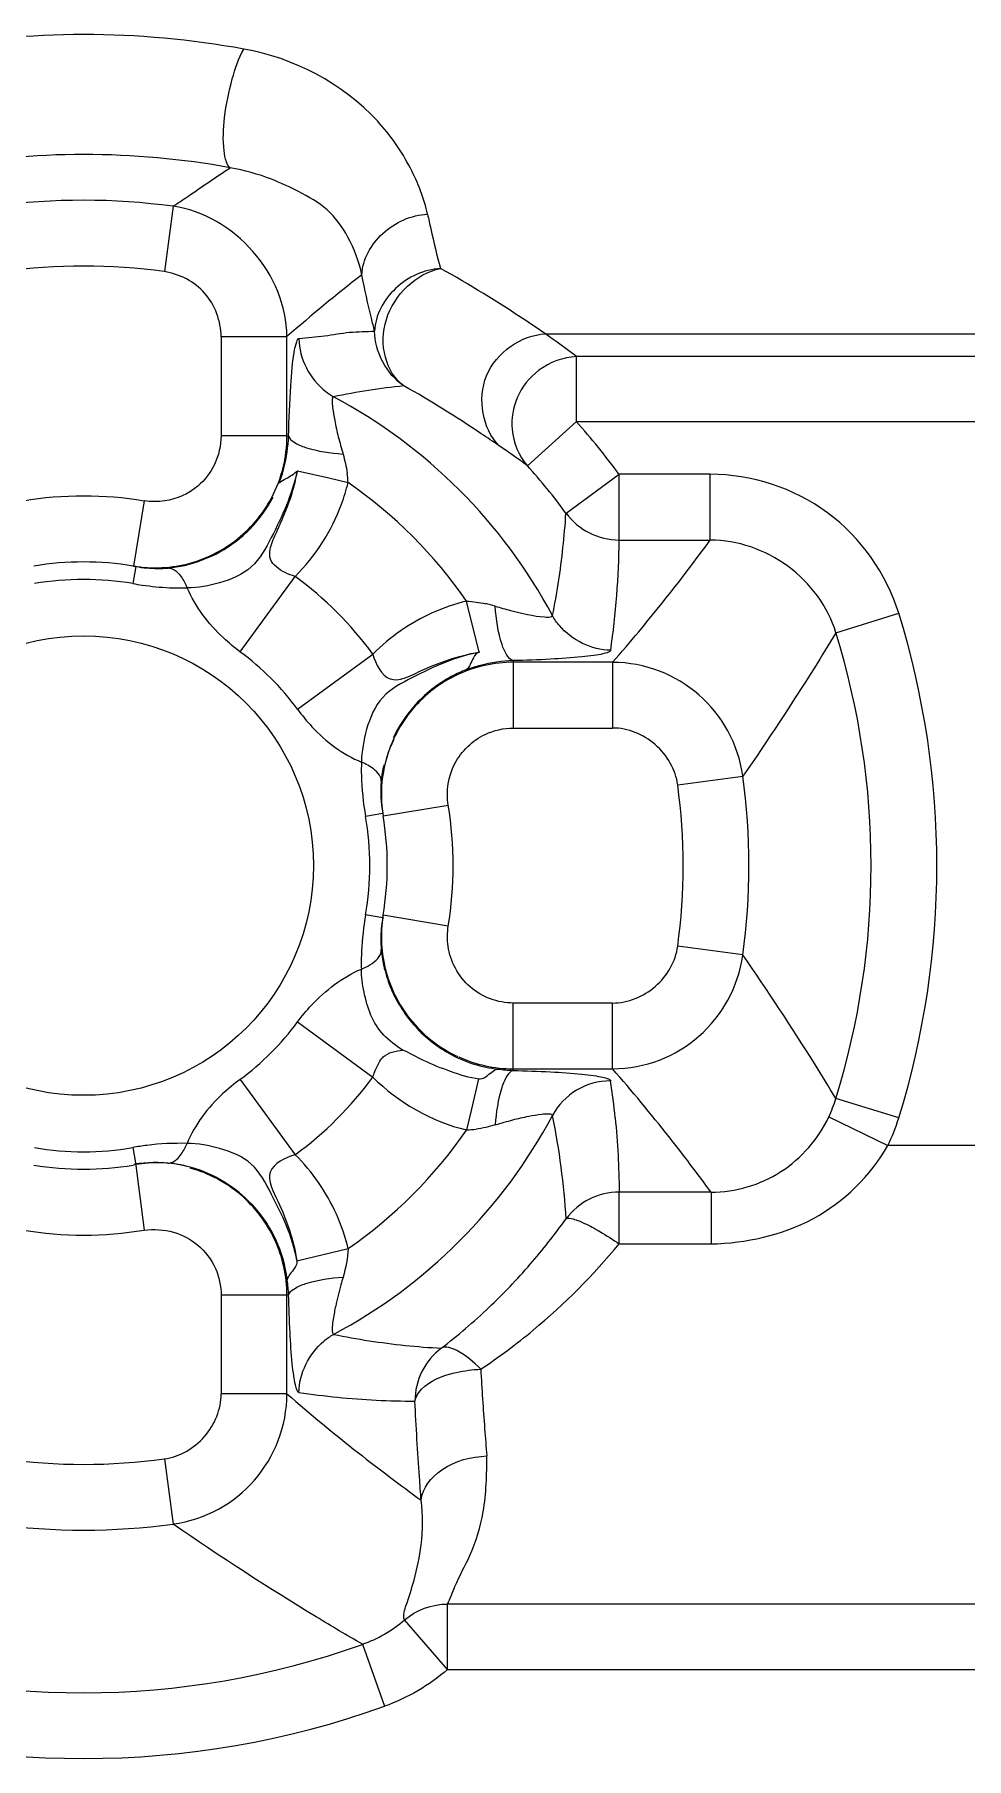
# Model space of a CAD drawing. Header units: millimetres. Extents: x 2634 to 3034, y 1430 to 1883.
# Drawn here: x 2893.58 to 2900.68, y 1543.41 to 1556.55 of the extents above; entities that cross this region are included whole.
import ezdxf

# ---------------------------------------------------------------- set-up
doc = ezdxf.new("R2010")
doc.units = ezdxf.units.MM

msp = doc.modelspace()

# ---------------------------------------------------------------- linework, layer by layer
at = {"color": 7, "linetype": 'Continuous'}
for p, q in [((2894.637, 1555.237), (2894.57, 1554.74)), ((2897.473, 1554.265), (2933.482, 1554.265)), ((2895.504, 1554.244), (2895.003, 1554.244)), ((2895.003, 1554.244), (2895.003, 1553.488)), ((2895.504, 1553.488), (2895.504, 1554.244)), ((2934.175, 1554.092), (2897.709, 1554.092)), ((2897.709, 1553.597), (2897.709, 1554.092)), ((2895.504, 1553.488), (2895.003, 1553.488)), ((2895.516, 1553.486), (2895.504, 1553.488)), ((2897.336, 1553.261), (2897.709, 1553.597)), ((2897.709, 1553.597), (2934.175, 1553.597)), ((2895.583, 1553.223), (2895.824, 1553.168)), ((2895.824, 1553.168), (2895.97, 1553.132)), ((2897.63, 1552.9), (2898.035, 1553.196)), ((2898.729, 1553.196), (2898.035, 1553.196)), ((2898.035, 1552.695), (2898.035, 1553.196)), ((2898.729, 1552.695), (2898.729, 1553.196)), ((2894.416, 1552.993), (2894.334, 1552.497)), ((2898.035, 1552.695), (2898.729, 1552.695)), ((2894.353, 1552.493), (2894.33, 1552.363)), ((2894.353, 1552.493), (2894.334, 1552.497)), ((2895.147, 1551.844), (2895.566, 1552.418)), ((2896.967, 1551.84), (2896.872, 1552.23)), ((2899.686, 1551.989), (2900.164, 1552.138)), ((2895.584, 1551.406), (2896.158, 1551.826)), ((2897.226, 1551.776), (2897.228, 1551.764)), ((2897.984, 1551.764), (2897.228, 1551.764)), ((2897.228, 1551.764), (2897.228, 1551.263)), ((2897.984, 1551.764), (2897.984, 1551.263)), ((2897.228, 1551.263), (2897.984, 1551.263)), ((2898.481, 1550.829), (2898.977, 1550.897)), ((2896.234, 1550.613), (2896.103, 1550.59)), ((2896.234, 1550.613), (2896.237, 1550.593)), ((2896.237, 1550.593), (2896.733, 1550.676)), ((2896.234, 1549.817), (2896.103, 1549.84)), ((2896.234, 1549.817), (2896.237, 1549.837)), ((2896.733, 1549.754), (2896.237, 1549.837)), ((2898.977, 1549.534), (2898.481, 1549.601)), ((2897.984, 1549.168), (2897.228, 1549.168)), ((2897.228, 1548.667), (2897.228, 1549.168)), ((2897.985, 1548.667), (2897.984, 1549.168)), ((2895.584, 1549.024), (2896.158, 1548.604)), ((2897.226, 1548.654), (2897.228, 1548.667)), ((2897.228, 1548.667), (2897.985, 1548.667)), ((2895.147, 1548.586), (2895.566, 1548.012)), ((2896.964, 1548.591), (2896.908, 1548.349)), ((2900.164, 1548.293), (2899.686, 1548.441)), ((2896.908, 1548.349), (2896.872, 1548.201)), ((2899.631, 1548.3), (2900.081, 1548.082)), ((2894.33, 1548.067), (2894.35, 1547.952)), ((2944.399, 1548.082), (2900.081, 1548.082)), ((2894.353, 1547.937), (2894.334, 1547.934)), ((2894.35, 1547.952), (2894.416, 1547.438)), ((2898.735, 1547.727), (2898.035, 1547.727)), ((2898.035, 1547.333), (2898.035, 1547.727)), ((2898.735, 1547.727), (2898.735, 1547.333)), ((2898.035, 1547.333), (2898.735, 1547.333)), ((2895.58, 1547.203), (2895.97, 1547.298)), ((2895.504, 1546.942), (2895.003, 1546.942)), ((2895.003, 1546.942), (2895.003, 1546.192)), ((2895.516, 1546.944), (2895.504, 1546.942)), ((2895.504, 1546.192), (2895.504, 1546.942)), ((2895.504, 1546.192), (2895.003, 1546.192)), ((2894.57, 1545.696), (2894.637, 1545.199)), ((2916.902, 1544.59), (2896.727, 1544.59)), ((2896.727, 1544.091), (2896.727, 1544.59)), ((2896.727, 1544.091), (2896.399, 1544.469)), ((2896.079, 1544.283), (2896.248, 1543.811)), ((2896.727, 1544.091), (2916.902, 1544.091))]:
    msp.add_line(p, q, dxfattribs=at)
msp.add_circle((2893.955, 1550.215), 1.75, dxfattribs=at)
for centre, radius, start, end in [((2893.955, 1550.215), 5.068, 82.2724, 97.7276), ((2893.955, 1550.215), 4.567, 82.2724, 97.7276), ((2904.366, 1544.086), 13.481, 127.9559, 131.1004), ((2893.838, 1549.056), 6.352, 52.4571, 55.0887), ((2896.985, 1548.264), 5.636, 96.0204, 101.5229), ((2893.955, 1550.215), 4.047, 28.0659, 61.9339), ((2894.499, 1553.488), 1.005, 332.2618, 359.9584), ((2894.333, 1553.531), 1.184, 345.9125, 357.8218), ((2899.004, 1554.265), 3.206, 194.1394, 196.587), ((2893.955, 1550.215), 5.052, 36.1524, 42.0235), ((2893.859, 1548.55), 5.855, 53.5785, 56.1574), ((2894.302, 1553.538), 1.215, 340.3568, 345.9466), ((2894.294, 1553.431), 1.306, 345.522, 350.8233), ((2893.955, 1550.215), 4.55, 36.1525, 42.0235), ((2894.509, 1553.487), 1.503, 339.7615, 346.3396), ((2895.134, 1553.089), 0.837, 2.917, 7.9287), ((2893.955, 1550.215), 3.545, 34.6297, 55.3703), ((2893.955, 1550.215), 2.815, 80.5833, 99.4167), ((2891.948, 1553.252), 5.692, 351.1419, 356.449), ((2898.035, 1553.198), 0.503, 216.3542, 270.0483), ((2894.488, 1553.506), 1.033, 295.2845, 311.317), ((2894.506, 1553.487), 1.007, 311.3108, 315.9861), ((2891.512, 1552.78), 6.524, 351.8425, 359.2504), ((2894.502, 1553.477), 1, 282.8612, 295.2042), ((2893.955, 1550.215), 2.313, 80.5833, 99.4167), ((2894.516, 1553.396), 0.918, 270.1481, 275.1035), ((2894.513, 1553.423), 0.945, 275.1313, 282.9163), ((2893.955, 1550.215), 2.18, 80.1001, 99.8999), ((2894.693, 1554.407), 2.077, 267.6606, 271.387), ((2893.955, 1550.215), 2.729, 36.1764, 53.8237), ((2892.043, 1553.238), 5.597, 348.4695, 351.1361), ((2896.798, 1551.209), 1.025, 73.4173, 77.707), ((2893.955, 1550.215), 6.5, 342.7961, 17.2039), ((2897.232, 1550.763), 1.511, 124.7632, 135.2696), ((2893.955, 1550.215), 5.999, 342.7966, 17.2039), ((2893.955, 1550.215), 2.018, 36.1765, 53.8235), ((2897.271, 1550.594), 1.183, 92.1695, 104.3493), ((2897.239, 1550.752), 1.024, 111.2139, 117.8633), ((2897.282, 1550.552), 1.226, 104.3562, 109.6838), ((2897.981, 1550.758), 1.005, 7.9029, 89.8249), ((2897.25, 1550.746), 1.036, 138.8513, 154.7851), ((2897.217, 1550.756), 0.994, 154.876, 189.3985), ((2897.163, 1550.773), 0.945, 167.1312, 174.8863), ((2893.955, 1550.215), 5.068, 352.2724, 7.7276), ((2893.955, 1550.215), 4.567, 352.2724, 7.7276), ((2893.955, 1550.215), 2.18, 350.1001, 9.8999), ((2893.955, 1550.215), 2.313, 350.5833, 9.4167), ((2893.955, 1550.215), 2.815, 350.5833, 9.4167), ((2898.072, 1549.473), 2.002, 177.3731, 181.331), ((2897.114, 1549.651), 0.895, 179.8194, 185.0337), ((2897.175, 1549.658), 0.956, 185.1373, 193.5739), ((2897.214, 1549.667), 0.996, 193.5394, 203.3629), ((2897.981, 1549.672), 1.005, 270.1755, 352.0971), ((2893.955, 1550.215), 2.018, 306.1765, 323.8235), ((2897.229, 1549.661), 0.994, 245.2456, 269.9424), ((2897.27, 1549.829), 1.175, 262.1734, 267.8462), ((2887.712, 1539.708), 13.63, 38.2589, 41.0915), ((2893.955, 1550.215), 2.729, 306.1763, 323.8237), ((2897.967, 1548.075), 0.5, 89.9773, 151.825), ((2891.367, 1547.623), 6.671, 5.761, 8.2082), ((2898.723, 1548.736), 1.007, 334.3251, 342.9379), ((2893.955, 1550.215), 4.047, 298.0659, 331.934), ((2898.006, 1545.166), 3.206, 104.1394, 106.587), ((2891.975, 1547.18), 5.666, 3.4656, 11.5082), ((2898.72, 1548.74), 1.512, 334.1926, 342.7832), ((2893.955, 1550.215), 3.545, 304.6297, 325.3703), ((2896.83, 1549.037), 0.837, 272.917, 277.9287), ((2885.965, 1538.335), 15.852, 36.3339, 38.2458), ((2893.955, 1550.215), 2.18, 260.1001, 279.8999), ((2894.503, 1546.939), 1.511, 34.7687, 45.2681), ((2893.955, 1550.215), 2.313, 260.5833, 279.4167), ((2894.505, 1546.962), 0.991, 66.4198, 99.414), ((2898.035, 1547.225), 0.503, 89.9513, 143.5728), ((2893.955, 1550.215), 2.815, 260.5833, 279.4167), ((2893.755, 1550.302), 4.768, 319.0669, 324.3576), ((2894.297, 1550.41), 4.841, 309.537, 320.541), ((2893.827, 1550.237), 4.671, 313.4932, 319.0836), ((2894.342, 1546.9), 1.175, 2.1541, 7.8128), ((2893.801, 1550.27), 4.713, 307.6491, 313.4598), ((2894.154, 1550.58), 5.064, 303.9263, 309.5641), ((2896.979, 1552.13), 5.599, 258.4698, 261.2736), ((2896.993, 1552.227), 5.697, 261.2796, 266.8571), ((2896.982, 1546.136), 0.503, 126.901, 180.05), ((2918.066, 1547.539), 21.118, 183.1512, 184.3814), ((2894.499, 1546.195), 1.005, 277.9139, 359.825), ((2904.305, 1556.275), 13.384, 228.8841, 231.9143), ((2896.512, 1552.531), 6.396, 261.7571, 267.0649), ((2896.519, 1552.939), 6.804, 267.1842, 269.6674), ((2912.946, 1547.158), 15.984, 184.42, 185.1674), ((2905.982, 1558.409), 16.098, 231.9017, 234.0295), ((2893.955, 1550.215), 4.561, 262.2613, 277.7387), ((2893.955, 1550.215), 5.062, 262.2613, 277.7387), ((2893.955, 1550.215), 6.301, 250.3052, 289.6948), ((2893.955, 1550.215), 6.802, 250.3052, 289.6948)]:
    msp.add_arc(centre, radius, start, end, dxfattribs=at)
for points, knots in [([(2895.175, 1556.435), (2894.773, 1556.507), (2893.955, 1556.585), (2893.138, 1556.506), (2892.736, 1556.435)], [0, 0, 0, 0, 0.499894, 1, 1, 1, 1]), ([(2895.072, 1555.531), (2895.057, 1555.54), (2895.036, 1555.586), (2895.014, 1555.713), (2895.023, 1555.931), (2895.078, 1556.19), (2895.134, 1556.365), (2895.175, 1556.435)], [0, 0, 0, 0, 0.056038, 0.148518, 0.419158, 0.739399, 1, 1, 1, 1]), ([(2896.575, 1555.176), (2896.549, 1555.298), (2896.448, 1555.554), (2896.072, 1556.098), (2895.555, 1556.369), (2895.175, 1556.435)], [0, 0, 0, 0, 0.190308, 0.412988, 1, 1, 1, 1]), ([(2894.637, 1555.237), (2894.674, 1555.262), (2894.819, 1555.36), (2894.963, 1555.459), (2895.072, 1555.531)], [0, 0, 0, 0, 0.255612, 1, 1, 1, 1]), ([(2896.074, 1554.715), (2896.054, 1554.815), (2895.987, 1554.994), (2895.823, 1555.224), (2895.601, 1555.346), (2895.358, 1555.463), (2895.179, 1555.511), (2895.072, 1555.531)], [0, 0, 0, 0, 0.22265, 0.411148, 0.599466, 0.763838, 1, 1, 1, 1]), ([(2895.504, 1554.244), (2895.503, 1554.477), (2895.304, 1554.945), (2894.868, 1555.205), (2894.637, 1555.237)], [0, 0, 0, 0, 0.500107, 1, 1, 1, 1]), ([(2896.074, 1554.715), (2896.079, 1554.832), (2896.212, 1555.066), (2896.451, 1555.172), (2896.575, 1555.176)], [0, 0, 0, 0, 0.486763, 1, 1, 1, 1]), ([(2896.575, 1555.176), (2896.583, 1555.139), (2896.613, 1555), (2896.646, 1554.863), (2896.673, 1554.763)], [0, 0, 0, 0, 0.269565, 1, 1, 1, 1]), ([(2895.003, 1554.244), (2895, 1554.361), (2894.916, 1554.606), (2894.685, 1554.721), (2894.57, 1554.74)], [0, 0, 0, 0, 0.499988, 1, 1, 1, 1]), ([(2896.172, 1554.286), (2896.164, 1554.319), (2896.128, 1554.461), (2896.097, 1554.604), (2896.074, 1554.715)], [0, 0, 0, 0, 0.230328, 1, 1, 1, 1]), ([(2896.673, 1554.763), (2896.549, 1554.756), (2896.307, 1554.646), (2896.175, 1554.407), (2896.172, 1554.286)], [0, 0, 0, 0, 0.508464, 1, 1, 1, 1]), ([(2896.394, 1553.869), (2896.324, 1553.919), (2896.225, 1554.091), (2896.237, 1554.387), (2896.401, 1554.64), (2896.58, 1554.746), (2896.673, 1554.763)], [0, 0, 0, 0, 0.229153, 0.482542, 0.748419, 1, 1, 1, 1]), ([(2897.473, 1554.265), (2897.423, 1554.299), (2897.163, 1554.475), (2896.896, 1554.642), (2896.673, 1554.763)], [0, 0, 0, 0, 0.192231, 1, 1, 1, 1]), ([(2895.791, 1554.251), (2895.854, 1554.259), (2895.98, 1554.283), (2896.109, 1554.283), (2896.172, 1554.286)], [0, 0, 0, 0, 0.502102, 1, 1, 1, 1]), ([(2897.12, 1553.413), (2896.994, 1553.542), (2896.91, 1553.998), (2897.29, 1554.257), (2897.473, 1554.265)], [0, 0, 0, 0, 0.49545, 1, 1, 1, 1]), ([(2895.516, 1553.486), (2895.519, 1553.614), (2895.529, 1553.833), (2895.546, 1554.052), (2895.562, 1554.142)], [0, 0, 0, 0, 0.585787, 1, 1, 1, 1]), ([(2895.562, 1554.142), (2895.566, 1554.163), (2895.573, 1554.19), (2895.585, 1554.228), (2895.595, 1554.229)], [0, 0, 0, 0, 0.695859, 1, 1, 1, 1]), ([(2897.709, 1554.092), (2897.607, 1554.088), (2897.416, 1554.017), (2897.241, 1553.794), (2897.194, 1553.518), (2897.269, 1553.336), (2897.336, 1553.261)], [0, 0, 0, 0, 0.272648, 0.512384, 0.731385, 1, 1, 1, 1]), ([(2895.859, 1553.786), (2895.852, 1553.787), (2895.845, 1553.744), (2895.853, 1553.695), (2895.868, 1553.594), (2895.885, 1553.523), (2895.895, 1553.482)], [0, 0, 0, 0, 0.076678, 0.27828, 0.593114, 1, 1, 1, 1]), ([(2897.12, 1553.413), (2897.075, 1553.443), (2896.839, 1553.604), (2896.597, 1553.757), (2896.394, 1553.869)], [0, 0, 0, 0, 0.191107, 1, 1, 1, 1]), ([(2895.003, 1553.488), (2895, 1553.414), (2894.969, 1553.268), (2894.877, 1553.15), (2894.824, 1553.105)], [0, 0, 0, 0, 0.516512, 1, 1, 1, 1]), ([(2895.516, 1553.486), (2895.522, 1553.467), (2895.567, 1553.43), (2895.703, 1553.375), (2895.835, 1553.357), (2895.931, 1553.35)], [0, 0, 0, 0, 0.132618, 0.354857, 1, 1, 1, 1]), ([(2895.583, 1553.223), (2895.562, 1553.133), (2895.506, 1552.958), (2895.387, 1552.716), (2895.255, 1552.467), (2895.077, 1552.394), (2894.991, 1552.369)], [0, 0, 0, 0, 0.253157, 0.502493, 0.751919, 1, 1, 1, 1]), ([(2895.447, 1553.129), (2895.459, 1553.145), (2895.513, 1553.168), (2895.557, 1553.199), (2895.583, 1553.223)], [0, 0, 0, 0, 0.362782, 1, 1, 1, 1]), ([(2895.376, 1552.624), (2895.384, 1552.665), (2895.42, 1552.743), (2895.489, 1552.899), (2895.536, 1553.021), (2895.558, 1553.105)], [0, 0, 0, 0, 0.244926, 0.495048, 1, 1, 1, 1]), ([(2900.164, 1552.138), (2900.072, 1552.436), (2899.685, 1552.99), (2899.042, 1553.195), (2898.729, 1553.196)], [0, 0, 0, 0, 0.499991, 1, 1, 1, 1]), ([(2897.985, 1551.764), (2898.052, 1551.84), (2898.31, 1552.143), (2898.554, 1552.457), (2898.729, 1552.695)], [0, 0, 0, 0, 0.256472, 1, 1, 1, 1]), ([(2899.686, 1551.989), (2899.625, 1552.188), (2899.359, 1552.548), (2898.937, 1552.695), (2898.729, 1552.695)], [0, 0, 0, 0, 0.49991, 1, 1, 1, 1]), ([(2895.566, 1552.418), (2895.54, 1552.425), (2895.49, 1552.445), (2895.423, 1552.485), (2895.369, 1552.546), (2895.372, 1552.599), (2895.376, 1552.624)], [0, 0, 0, 0, 0.259678, 0.519215, 0.758542, 1, 1, 1, 1]), ([(2894.598, 1552.482), (2894.606, 1552.482), (2894.649, 1552.476), (2894.68, 1552.441), (2894.699, 1552.414)], [0, 0, 0, 0, 0.204224, 1, 1, 1, 1]), ([(2894.33, 1552.363), (2894.354, 1552.359), (2894.446, 1552.344), (2894.539, 1552.335), (2894.609, 1552.332)], [0, 0, 0, 0, 0.258424, 1, 1, 1, 1]), ([(2895.147, 1551.844), (2895.102, 1551.877), (2894.94, 1552.012), (2894.805, 1552.187), (2894.744, 1552.331)], [0, 0, 0, 0, 0.259411, 1, 1, 1, 1]), ([(2897.226, 1551.776), (2897.206, 1551.782), (2897.17, 1551.825), (2897.116, 1551.962), (2897.097, 1552.093), (2897.09, 1552.191)], [0, 0, 0, 0, 0.139431, 0.341083, 1, 1, 1, 1]), ([(2897.09, 1552.191), (2897.129, 1552.179), (2897.253, 1552.146), (2897.379, 1552.115), (2897.467, 1552.109)], [0, 0, 0, 0, 0.313643, 1, 1, 1, 1]), ([(2897.467, 1552.109), (2897.482, 1552.108), (2897.498, 1552.105), (2897.527, 1552.113), (2897.526, 1552.119)], [0, 0, 0, 0, 0.713964, 1, 1, 1, 1]), ([(2899.686, 1551.989), (2899.632, 1551.9), (2899.404, 1551.53), (2899.165, 1551.167), (2898.977, 1550.897)], [0, 0, 0, 0, 0.241133, 1, 1, 1, 1]), ([(2896.973, 1551.841), (2896.883, 1551.823), (2896.705, 1551.771), (2896.463, 1551.648), (2896.21, 1551.52), (2896.136, 1551.341), (2896.111, 1551.253)], [0, 0, 0, 0, 0.252771, 0.50234, 0.751582, 1, 1, 1, 1]), ([(2896.158, 1551.826), (2896.178, 1551.752), (2896.272, 1551.57), (2896.523, 1551.703), (2896.729, 1551.786), (2896.888, 1551.828), (2896.967, 1551.84)], [0, 0, 0, 0, 0.245411, 0.488087, 0.743257, 1, 1, 1, 1]), ([(2896.97, 1551.84), (2896.95, 1551.837), (2896.909, 1551.786), (2896.898, 1551.727), (2896.869, 1551.706)], [0, 0, 0, 0, 0.36856, 1, 1, 1, 1]), ([(2897.97, 1551.855), (2897.968, 1551.848), (2897.944, 1551.836), (2897.904, 1551.825), (2897.834, 1551.814), (2897.702, 1551.799), (2897.496, 1551.785), (2897.321, 1551.778), (2897.226, 1551.776)], [0, 0, 0, 0, 0.027954, 0.087838, 0.180445, 0.303047, 0.620122, 1, 1, 1, 1]), ([(2895.584, 1551.406), (2895.619, 1551.36), (2895.752, 1551.195), (2895.929, 1551.062), (2896.072, 1551.003)], [0, 0, 0, 0, 0.271383, 1, 1, 1, 1]), ([(2898.481, 1550.829), (2898.465, 1550.945), (2898.338, 1551.167), (2898.101, 1551.263), (2897.984, 1551.263)], [0, 0, 0, 0, 0.500218, 1, 1, 1, 1]), ([(2896.733, 1550.676), (2896.715, 1550.781), (2896.75, 1551.009), (2896.917, 1551.168), (2897.013, 1551.214)], [0, 0, 0, 0, 0.500241, 1, 1, 1, 1]), ([(2896.072, 1551.003), (2896.07, 1550.969), (2896.07, 1550.831), (2896.085, 1550.693), (2896.103, 1550.59)], [0, 0, 0, 0, 0.242783, 1, 1, 1, 1]), ([(2896.222, 1550.857), (2896.223, 1550.868), (2896.209, 1550.922), (2896.159, 1550.957), (2896.12, 1550.979)], [0, 0, 0, 0, 0.191768, 1, 1, 1, 1]), ([(2896.072, 1549.427), (2896.094, 1549.436), (2896.155, 1549.466), (2896.224, 1549.525), (2896.222, 1549.573)], [0, 0, 0, 0, 0.336765, 1, 1, 1, 1]), ([(2897.228, 1549.168), (2897.111, 1549.168), (2896.868, 1549.256), (2896.748, 1549.485), (2896.731, 1549.601)], [0, 0, 0, 0, 0.49993, 1, 1, 1, 1]), ([(2897.984, 1549.168), (2898.101, 1549.168), (2898.338, 1549.264), (2898.465, 1549.485), (2898.481, 1549.601)], [0, 0, 0, 0, 0.500217, 1, 1, 1, 1]), ([(2895.584, 1549.024), (2895.617, 1549.068), (2895.752, 1549.231), (2895.927, 1549.365), (2896.071, 1549.427)], [0, 0, 0, 0, 0.259416, 1, 1, 1, 1]), ([(2896.385, 1548.809), (2896.334, 1548.843), (2896.233, 1548.915), (2896.135, 1549.074), (2896.088, 1549.249), (2896.071, 1549.368), (2896.071, 1549.427)], [0, 0, 0, 0, 0.254079, 0.504234, 0.756611, 1, 1, 1, 1]), ([(2899.686, 1548.441), (2899.632, 1548.53), (2899.404, 1548.9), (2899.165, 1549.263), (2898.977, 1549.534)], [0, 0, 0, 0, 0.241136, 1, 1, 1, 1]), ([(2896.158, 1548.604), (2896.166, 1548.632), (2896.189, 1548.685), (2896.243, 1548.786), (2896.333, 1548.804), (2896.385, 1548.809)], [0, 0, 0, 0, 0.265648, 0.527254, 1, 1, 1, 1]), ([(2896.967, 1548.589), (2896.892, 1548.597), (2896.75, 1548.645), (2896.611, 1548.698), (2896.544, 1548.731)], [0, 0, 0, 0, 0.501599, 1, 1, 1, 1]), ([(2896.961, 1548.59), (2896.981, 1548.586), (2897.038, 1548.612), (2897.075, 1548.659), (2897.11, 1548.665)], [0, 0, 0, 0, 0.370837, 1, 1, 1, 1]), ([(2897.226, 1548.654), (2897.207, 1548.649), (2897.17, 1548.604), (2897.115, 1548.467), (2897.097, 1548.335), (2897.09, 1548.239)], [0, 0, 0, 0, 0.132618, 0.354857, 1, 1, 1, 1]), ([(2897.226, 1548.654), (2897.321, 1548.652), (2897.496, 1548.646), (2897.702, 1548.632), (2897.834, 1548.617), (2897.904, 1548.605), (2897.944, 1548.594), (2897.969, 1548.583), (2897.97, 1548.576)], [0, 0, 0, 0, 0.379964, 0.697203, 0.819853, 0.912448, 0.972192, 1, 1, 1, 1]), ([(2895.147, 1548.586), (2895.101, 1548.552), (2894.936, 1548.419), (2894.803, 1548.242), (2894.743, 1548.099)], [0, 0, 0, 0, 0.271357, 1, 1, 1, 1]), ([(2897.526, 1548.311), (2897.527, 1548.319), (2897.484, 1548.325), (2897.435, 1548.318), (2897.334, 1548.303), (2897.263, 1548.286), (2897.222, 1548.276)], [0, 0, 0, 0, 0.076678, 0.27828, 0.593114, 1, 1, 1, 1]), ([(2898.735, 1547.727), (2898.92, 1547.727), (2899.297, 1547.837), (2899.552, 1548.133), (2899.631, 1548.3)], [0, 0, 0, 0, 0.500071, 1, 1, 1, 1]), ([(2894.743, 1548.099), (2894.641, 1548.101), (2894.502, 1548.095), (2894.365, 1548.074), (2894.33, 1548.067)], [0, 0, 0, 0, 0.741888, 1, 1, 1, 1]), ([(2894.598, 1547.948), (2894.606, 1547.948), (2894.649, 1547.955), (2894.68, 1547.99), (2894.699, 1548.017)], [0, 0, 0, 0, 0.204428, 1, 1, 1, 1]), ([(2895.58, 1547.207), (2895.562, 1547.297), (2895.508, 1547.473), (2895.385, 1547.714), (2895.256, 1547.964), (2895.077, 1548.037), (2894.99, 1548.06)], [0, 0, 0, 0, 0.252819, 0.502373, 0.75167, 1, 1, 1, 1]), ([(2895.566, 1548.012), (2895.492, 1547.992), (2895.31, 1547.899), (2895.444, 1547.648), (2895.526, 1547.442), (2895.568, 1547.283), (2895.58, 1547.203)], [0, 0, 0, 0, 0.245304, 0.488082, 0.743261, 1, 1, 1, 1]), ([(2898.735, 1547.333), (2899.001, 1547.34), (2899.545, 1547.454), (2899.949, 1547.852), (2900.081, 1548.082)], [0, 0, 0, 0, 0.500736, 1, 1, 1, 1]), ([(2894.598, 1547.948), (2894.578, 1547.95), (2894.497, 1547.954), (2894.414, 1547.948), (2894.353, 1547.937)], [0, 0, 0, 0, 0.237097, 1, 1, 1, 1]), ([(2895.419, 1547.366), (2895.393, 1547.422), (2895.271, 1547.634), (2895.068, 1547.797), (2894.901, 1547.87)], [0, 0, 0, 0, 0.253505, 1, 1, 1, 1]), ([(2894.416, 1547.438), (2894.49, 1547.447), (2894.64, 1547.44), (2894.772, 1547.369), (2894.825, 1547.323)], [0, 0, 0, 0, 0.516332, 1, 1, 1, 1]), ([(2897.63, 1547.523), (2897.644, 1547.534), (2897.701, 1547.52), (2897.782, 1547.487), (2897.902, 1547.421), (2897.987, 1547.366), (2898.035, 1547.333)], [0, 0, 0, 0, 0.11596, 0.32416, 0.616217, 1, 1, 1, 1]), ([(2895.58, 1547.207), (2895.582, 1547.186), (2895.559, 1547.132), (2895.512, 1547.094), (2895.506, 1547.06)], [0, 0, 0, 0, 0.369444, 1, 1, 1, 1]), ([(2895.516, 1546.944), (2895.522, 1546.964), (2895.568, 1547.001), (2895.704, 1547.056), (2895.836, 1547.073), (2895.931, 1547.08)], [0, 0, 0, 0, 0.134696, 0.359065, 1, 1, 1, 1]), ([(2895.931, 1547.08), (2895.925, 1547.061), (2895.905, 1546.988), (2895.886, 1546.914), (2895.875, 1546.86)], [0, 0, 0, 0, 0.271535, 1, 1, 1, 1]), ([(2895.595, 1546.201), (2895.588, 1546.202), (2895.577, 1546.226), (2895.566, 1546.267), (2895.554, 1546.337), (2895.539, 1546.469), (2895.525, 1546.674), (2895.519, 1546.849), (2895.516, 1546.944)], [0, 0, 0, 0, 0.027954, 0.08784, 0.180447, 0.303049, 0.620122, 1, 1, 1, 1]), ([(2895.875, 1546.86), (2895.871, 1546.845), (2895.861, 1546.793), (2895.852, 1546.74), (2895.849, 1546.703)], [0, 0, 0, 0, 0.299352, 1, 1, 1, 1]), ([(2895.849, 1546.703), (2895.848, 1546.688), (2895.845, 1546.672), (2895.854, 1546.643), (2895.86, 1546.644)], [0, 0, 0, 0, 0.713964, 1, 1, 1, 1]), ([(2896.98, 1546.379), (2896.925, 1546.433), (2896.845, 1546.507), (2896.714, 1546.557), (2896.68, 1546.538)], [0, 0, 0, 0, 0.661234, 1, 1, 1, 1]), ([(2896.479, 1546.135), (2896.483, 1546.159), (2896.536, 1546.265), (2896.653, 1546.314), (2896.74, 1546.34)], [0, 0, 0, 0, 0.207769, 1, 1, 1, 1]), ([(2896.74, 1546.34), (2896.758, 1546.345), (2896.836, 1546.366), (2896.918, 1546.376), (2896.98, 1546.379)], [0, 0, 0, 0, 0.230336, 1, 1, 1, 1]), ([(2894.57, 1545.696), (2894.685, 1545.711), (2894.907, 1545.839), (2895.003, 1546.075), (2895.003, 1546.192)], [0, 0, 0, 0, 0.500218, 1, 1, 1, 1]), ([(2896.526, 1545.381), (2896.522, 1545.44), (2896.503, 1545.691), (2896.488, 1545.942), (2896.479, 1546.135)], [0, 0, 0, 0, 0.23418, 1, 1, 1, 1]), ([(2896.526, 1545.381), (2896.535, 1545.474), (2896.692, 1545.662), (2896.908, 1545.713), (2897.027, 1545.718)], [0, 0, 0, 0, 0.437945, 1, 1, 1, 1]), ([(2896.727, 1544.59), (2896.749, 1544.633), (2896.794, 1544.762), (2896.919, 1544.981), (2897.021, 1545.316), (2897.026, 1545.576), (2897.027, 1545.718)], [0, 0, 0, 0, 0.122816, 0.343505, 0.638914, 1, 1, 1, 1]), ([(2896.399, 1544.469), (2896.386, 1544.505), (2896.424, 1544.614), (2896.481, 1544.793), (2896.54, 1545.062), (2896.54, 1545.268), (2896.526, 1545.381)], [0, 0, 0, 0, 0.122934, 0.33811, 0.631607, 1, 1, 1, 1]), ([(2896.079, 1544.283), (2895.961, 1544.351), (2895.472, 1544.643), (2894.993, 1544.952), (2894.637, 1545.199)], [0, 0, 0, 0, 0.239339, 1, 1, 1, 1])]:
    msp.add_open_spline(points, degree=3, knots=knots, dxfattribs=at)
for points in [[(2895.072, 1555.531), (2894.34, 1555.665), (2893.571, 1555.665), (2892.839, 1555.531)], [(2896.394, 1553.869), (2896.263, 1553.957), (2896.172, 1554.129), (2896.172, 1554.286)], [(2895.595, 1554.229), (2895.66, 1554.239), (2895.725, 1554.243), (2895.791, 1554.251)], [(2895.595, 1554.229), (2895.595, 1554.079), (2895.68, 1553.918), (2895.799, 1553.826)], [(2895.799, 1553.826), (2895.818, 1553.811), (2895.838, 1553.798), (2895.859, 1553.786)], [(2895.931, 1553.35), (2895.945, 1553.302), (2895.956, 1553.254), (2895.963, 1553.205)], [(2894.824, 1553.105), (2894.754, 1553.046), (2894.664, 1553.006), (2894.573, 1552.993)], [(2894.573, 1552.993), (2894.522, 1552.985), (2894.468, 1552.986), (2894.416, 1552.993)], [(2895.148, 1552.721), (2895.258, 1552.814), (2895.35, 1552.934), (2895.41, 1553.064)], [(2895.229, 1552.788), (2895.296, 1552.857), (2895.354, 1552.937), (2895.398, 1553.022)], [(2895.566, 1552.418), (2895.721, 1552.571), (2895.844, 1552.763), (2895.92, 1552.967)], [(2894.767, 1552.519), (2894.905, 1552.558), (2895.038, 1552.628), (2895.148, 1552.721)], [(2894.334, 1552.497), (2894.476, 1552.473), (2894.628, 1552.481), (2894.767, 1552.519)], [(2894.353, 1552.493), (2894.408, 1552.484), (2894.463, 1552.478), (2894.519, 1552.479)], [(2894.699, 1552.414), (2894.717, 1552.388), (2894.731, 1552.36), (2894.744, 1552.331)], [(2894.991, 1552.369), (2894.911, 1552.346), (2894.827, 1552.33), (2894.744, 1552.331)], [(2896.872, 1552.23), (2896.694, 1552.186), (2896.521, 1552.108), (2896.37, 1552.004)], [(2896.872, 1552.23), (2896.921, 1552.227), (2896.969, 1552.22), (2897.016, 1552.21)], [(2897.579, 1552.043), (2897.559, 1552.067), (2897.541, 1552.092), (2897.526, 1552.119)], [(2897.97, 1551.855), (2897.825, 1551.855), (2897.673, 1551.933), (2897.579, 1552.043)], [(2896.805, 1551.67), (2896.674, 1551.609), (2896.554, 1551.518), (2896.461, 1551.407)], [(2896.761, 1551.657), (2896.651, 1551.599), (2896.551, 1551.52), (2896.47, 1551.427)], [(2897.228, 1551.764), (2897.084, 1551.763), (2896.936, 1551.731), (2896.805, 1551.67)], [(2896.461, 1551.407), (2896.368, 1551.297), (2896.298, 1551.164), (2896.259, 1551.025)], [(2896.111, 1551.253), (2896.088, 1551.172), (2896.073, 1551.087), (2896.072, 1551.003)], [(2897.013, 1551.214), (2897.08, 1551.245), (2897.155, 1551.263), (2897.228, 1551.263)], [(2896.12, 1550.979), (2896.105, 1550.988), (2896.088, 1550.996), (2896.072, 1551.003)], [(2896.222, 1550.857), (2896.215, 1550.776), (2896.22, 1550.693), (2896.234, 1550.613)], [(2896.103, 1549.84), (2896.088, 1549.749), (2896.077, 1549.657), (2896.073, 1549.565)], [(2896.237, 1549.837), (2896.213, 1549.694), (2896.221, 1549.543), (2896.26, 1549.404)], [(2896.234, 1549.817), (2896.224, 1549.764), (2896.219, 1549.709), (2896.219, 1549.654)], [(2896.731, 1549.601), (2896.724, 1549.652), (2896.725, 1549.704), (2896.733, 1549.754)], [(2896.26, 1549.404), (2896.298, 1549.265), (2896.369, 1549.131), (2896.462, 1549.021)], [(2896.299, 1549.272), (2896.344, 1549.169), (2896.407, 1549.072), (2896.482, 1548.989)], [(2896.462, 1549.021), (2896.556, 1548.912), (2896.676, 1548.82), (2896.806, 1548.76)], [(2896.482, 1548.989), (2896.56, 1548.903), (2896.654, 1548.83), (2896.756, 1548.775)], [(2896.544, 1548.731), (2896.491, 1548.757), (2896.441, 1548.787), (2896.386, 1548.809)], [(2896.756, 1548.775), (2896.865, 1548.717), (2896.987, 1548.679), (2897.11, 1548.665)], [(2896.158, 1548.604), (2896.351, 1548.41), (2896.607, 1548.265), (2896.872, 1548.201)], [(2897.09, 1548.239), (2897.043, 1548.225), (2896.994, 1548.214), (2896.945, 1548.208)], [(2898.004, 1548.293), (2898.023, 1548.105), (2898.033, 1547.916), (2898.035, 1547.727)], [(2894.699, 1548.017), (2894.717, 1548.043), (2894.731, 1548.071), (2894.743, 1548.099)], [(2894.99, 1548.06), (2894.91, 1548.083), (2894.827, 1548.098), (2894.743, 1548.099)], [(2894.789, 1547.911), (2894.727, 1547.93), (2894.663, 1547.942), (2894.598, 1547.948)], [(2895.149, 1547.709), (2895.039, 1547.802), (2894.906, 1547.872), (2894.767, 1547.911)], [(2895.41, 1547.366), (2895.35, 1547.496), (2895.258, 1547.616), (2895.149, 1547.709)], [(2895.97, 1547.298), (2895.927, 1547.477), (2895.849, 1547.65), (2895.744, 1547.8)], [(2894.825, 1547.323), (2894.882, 1547.276), (2894.929, 1547.213), (2894.959, 1547.146)], [(2895.504, 1546.942), (2895.504, 1547.087), (2895.471, 1547.235), (2895.41, 1547.366)], [(2895.506, 1547.06), (2895.494, 1547.165), (2895.464, 1547.27), (2895.419, 1547.366)], [(2895.97, 1547.298), (2895.966, 1547.225), (2895.952, 1547.151), (2895.931, 1547.08)], [(2894.959, 1547.146), (2894.987, 1547.082), (2895.001, 1547.012), (2895.003, 1546.942)], [(2895.595, 1546.201), (2895.595, 1546.346), (2895.674, 1546.498), (2895.784, 1546.592)], [(2895.784, 1546.592), (2895.807, 1546.612), (2895.832, 1546.629), (2895.859, 1546.644)], [(2896.399, 1544.469), (2896.488, 1544.545), (2896.611, 1544.59), (2896.727, 1544.59)], [(2896.079, 1544.283), (2896.195, 1544.324), (2896.306, 1544.388), (2896.399, 1544.469)], [(2896.727, 1544.091), (2896.587, 1543.97), (2896.422, 1543.874), (2896.248, 1543.811)]]:
    msp.add_open_spline(points, degree=3, dxfattribs=at)

doc.saveas('drawing.dxf')
